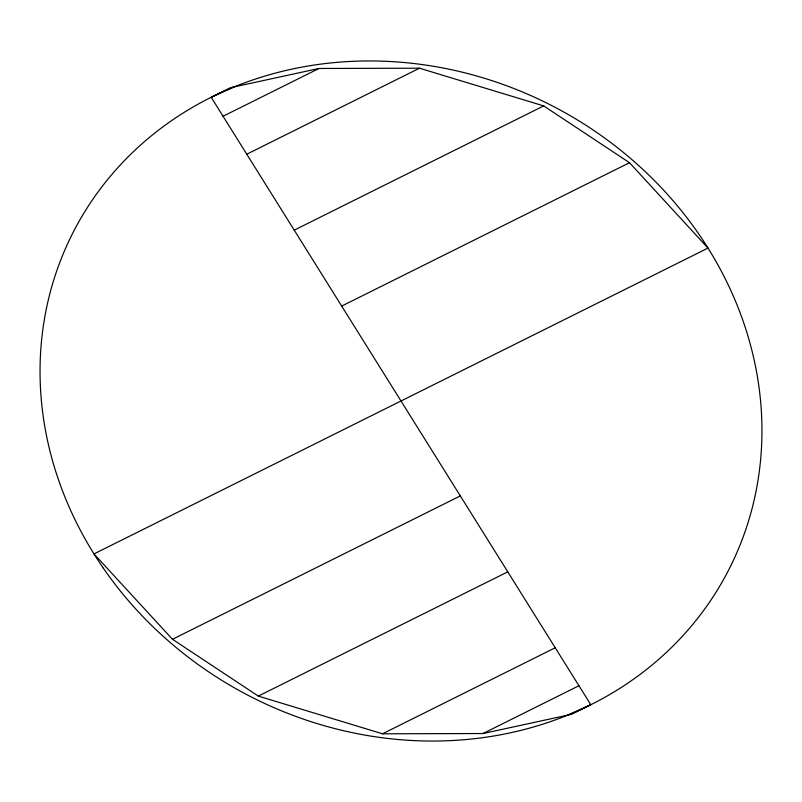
<?xml version="1.0" encoding="UTF-8"?>
<svg xmlns="http://www.w3.org/2000/svg" width="802" height="802" viewBox="0 0 802 802"><rect width="100%" height="100%" fill="white"/><g stroke="black" fill="none" stroke-linecap="round" stroke-linejoin="round"><path stroke-width="1.2" d="M211.187 97.273L230.375 87.719L318.995 68.471L419.476 68.2L543.686 105.904L629.51 162.716L708.016 248.079L93.984 553.921L172.49 639.284L258.314 696.096L382.524 733.8L483.005 733.529L571.625 714.281L590.813 704.727L211.187 97.273L234.184 86.887M223.056 116.26L318.995 68.471M246.775 154.225L419.476 68.2M294.234 230.154L543.686 105.904M341.682 306.083L629.51 162.716M172.49 639.284L460.318 495.917M258.314 696.096L507.766 571.846M382.524 733.8L555.225 647.775M483.005 733.529L578.944 685.74M567.816 715.113L590.813 704.727M103.358 568.207A368.689 331.657 27.8 0 0 726.662 573.831A368.689 331.657 27.8 0 0 372.97 60.962A368.689 331.657 27.8 0 0 103.358 568.207"/></g></svg>
